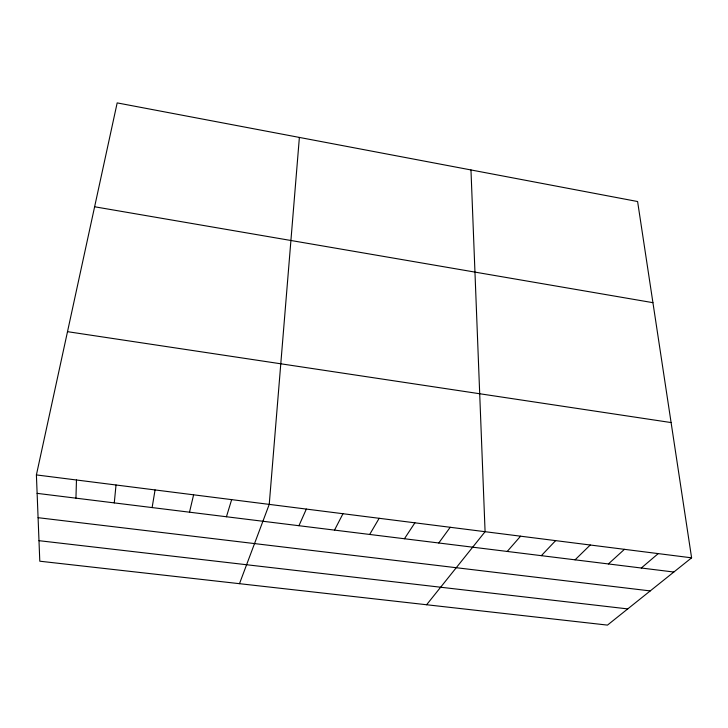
<?xml version="1.0" encoding="UTF-8"?>
<svg xmlns="http://www.w3.org/2000/svg" width="728" height="728" viewBox="0 0 728 728"><rect width="100%" height="100%" fill="white"/><g stroke="black" fill="none" stroke-linecap="round" stroke-linejoin="round"><path stroke-width="1.09" d="M75.949 498.161L76.467 479.989M299.381 137.428L269.233 504.386L239.485 583.683M114.278 502.893L116.025 484.994M152.125 507.571L155.064 489.935M36.4 474.92L117.172 102.894L637.601 201.529L691.6 557.83L607.48 625.106L39.794 561.206L36.4 474.92L691.6 557.83M189.507 512.194L193.612 494.812M226.435 516.753L231.659 499.626M298.935 525.707L306.342 509.081M334.525 530.111L342.979 513.713M369.688 534.452L379.17 518.29M404.431 538.747L414.905 522.813M438.766 542.988L450.213 527.281M426.608 604.75L485.085 531.695L470.97 169.942M507.225 551.451L520.575 536.19M541.35 555.664L555.628 540.622M575.065 559.832L590.244 545.008M608.38 563.945L624.442 549.331M641.304 568.013L658.23 553.608M38.994 540.677L627.727 608.908M38.084 517.69L650.231 590.918M37.128 493.366L673.837 572.035M67.504 331.668L671.098 422.568M94.613 206.77L652.934 302.675"/></g></svg>
